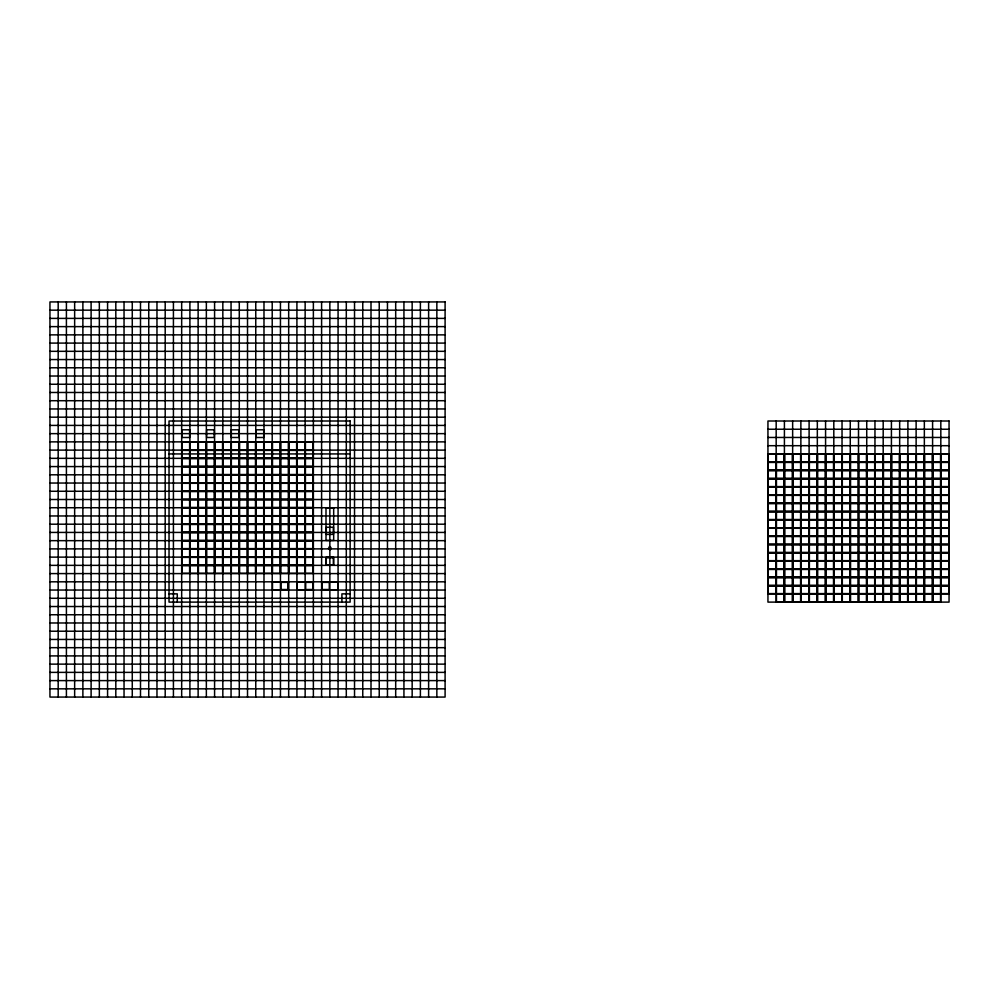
<?xml version="1.0" encoding="UTF-8"?>
<svg xmlns="http://www.w3.org/2000/svg" width="999" height="999" viewBox="0 0 999 999"><rect width="100%" height="100%" fill="white"/><g stroke="black" fill="none" stroke-linecap="round" stroke-linejoin="round"><path stroke-width="1.5" d="M49.95 310.165L445.092 310.165M49.95 318.394L445.092 318.394M49.95 326.623L445.092 326.623M49.95 334.865L445.092 334.865M49.95 343.094L445.092 343.094M49.95 351.323L445.092 351.323M49.95 359.553L445.092 359.553M49.95 367.782L445.092 367.782M49.95 376.024L445.092 376.024M49.95 384.253L445.092 384.253M49.95 392.482L445.092 392.482M49.95 400.711L445.092 400.711M49.95 408.953L445.092 408.953M49.95 417.182L445.092 417.182M49.95 425.412L445.092 425.412M767.944 429.233L949.05 429.233M49.95 433.641L445.092 433.641M767.944 437.462L949.05 437.462M49.95 441.87L445.092 441.87M767.944 445.691L949.05 445.691M49.95 450.112L445.092 450.112M169.031 453.933L350.137 453.933M767.944 453.933L949.05 453.933M49.95 458.341L445.092 458.341M767.944 462.162L949.05 462.162M49.95 466.57L445.092 466.57M767.944 470.392L949.05 470.392M49.95 474.8L445.092 474.8M767.944 478.621L949.05 478.621M49.95 483.041L445.092 483.041M767.944 486.85L949.05 486.85M49.95 491.271L445.092 491.271M767.944 495.092L949.05 495.092M49.95 499.5L445.092 499.5M767.944 503.321L949.05 503.321M49.95 507.729L445.092 507.729M767.944 511.55L949.05 511.55M49.95 515.959L445.092 515.959M767.944 519.78L949.05 519.78M49.95 524.2L445.092 524.2M767.944 528.021L949.05 528.021M49.95 532.43L445.092 532.43M767.944 536.251L949.05 536.251M49.95 540.659L445.092 540.659M767.944 544.48L949.05 544.48M49.95 548.888L445.092 548.888M767.944 552.709L949.05 552.709M49.95 557.13L445.092 557.13M767.944 560.938L949.05 560.938M49.95 565.359L445.092 565.359M767.944 569.18L949.05 569.18M49.95 573.588L445.092 573.588M767.944 577.41L949.05 577.41M49.95 581.818L445.092 581.818M767.944 585.639L949.05 585.639M49.95 590.047L445.092 590.047M169.031 593.868L177.273 593.868L177.273 602.11M350.137 593.868L341.908 593.868L341.908 602.11M767.944 593.868L949.05 593.868M49.95 598.289L445.092 598.289M49.95 606.518L445.092 606.518M49.95 614.747L445.092 614.747M49.95 622.976L445.092 622.976M49.95 631.218L445.092 631.218M49.95 639.447L445.092 639.447M49.95 647.677L445.092 647.677M49.95 655.906L445.092 655.906M49.95 664.135L445.092 664.135M49.95 672.377L445.092 672.377M49.95 680.606L445.092 680.606M49.95 688.835L445.092 688.835M940.821 421.004L940.821 602.11M932.591 421.004L932.591 602.11M924.35 421.004L924.35 602.11M916.12 421.004L916.12 602.11M907.891 421.004L907.891 602.11M899.662 421.004L899.662 602.11M891.42 421.004L891.42 602.11M883.191 421.004L883.191 602.11M874.962 421.004L874.962 602.11M866.732 421.004L866.732 602.11M858.503 421.004L858.503 602.11M850.261 421.004L850.261 602.11M842.032 421.004L842.032 602.11M833.803 421.004L833.803 602.11M825.574 421.004L825.574 602.11M817.332 421.004L817.332 602.11M809.103 421.004L809.103 602.11M800.873 421.004L800.873 602.11M792.644 421.004L792.644 602.11M784.415 421.004L784.415 602.11M776.173 421.004L776.173 602.11M436.85 301.935L436.85 697.065M428.621 301.935L428.621 697.065M420.392 301.935L420.392 697.065M412.162 301.935L412.162 697.065M403.933 301.935L403.933 697.065M395.691 301.935L395.691 697.065M387.462 301.935L387.462 697.065M379.233 301.935L379.233 697.065M371.004 301.935L371.004 697.065M362.762 301.935L362.762 697.065M354.533 301.935L354.533 697.065M346.303 301.935L346.303 697.065M338.074 301.935L338.074 697.065M329.845 301.935L329.845 697.065M321.603 301.935L321.603 697.065M313.374 301.935L313.374 697.065M305.145 301.935L305.145 697.065M296.915 301.935L296.915 697.065M288.674 301.935L288.674 697.065M280.444 301.935L280.444 697.065M272.215 301.935L272.215 697.065M263.986 301.935L263.986 697.065M255.756 301.935L255.756 697.065M247.515 301.935L247.515 697.065M239.285 301.935L239.285 697.065M231.056 301.935L231.056 697.065M222.827 301.935L222.827 697.065M214.585 301.935L214.585 697.065M206.356 301.935L206.356 697.065M198.127 301.935L198.127 697.065M189.897 301.935L189.897 697.065M181.668 301.935L181.668 697.065M173.426 301.935L173.426 697.065M165.197 301.935L165.197 697.065M156.968 301.935L156.968 697.065M148.739 301.935L148.739 697.065M140.497 301.935L140.497 697.065M132.268 301.935L132.268 697.065M124.038 301.935L124.038 697.065M115.809 301.935L115.809 697.065M107.58 301.935L107.58 697.065M99.338 301.935L99.338 697.065M91.109 301.935L91.109 697.065M82.88 301.935L82.88 697.065M74.65 301.935L74.65 697.065M66.409 301.935L66.409 697.065M58.179 301.935L58.179 697.065M331.231 548.339L329.845 549.962L328.446 548.339L329.245 548.339L329.245 546.678L330.432 546.678L330.432 548.339L331.231 548.339M445.092 301.935L49.95 301.935L49.95 697.065L445.092 697.065L445.092 301.935M350.137 421.004L169.031 421.016L169.031 602.11L350.137 602.11L350.137 421.004M949.05 421.004L767.944 421.004L767.944 602.11L949.05 602.11L949.05 421.004M189.623 429.807L181.93 429.807L181.93 437.487L189.623 437.487L189.623 429.807M214.31 429.807L206.631 429.807L206.631 437.487L214.31 437.487L214.31 429.807M239.011 429.807L231.331 429.807L231.331 437.487L239.011 437.487L239.011 429.807M263.711 429.807L256.019 429.807L256.019 437.487L263.711 437.487L263.711 429.807M189.623 442.145L181.93 442.145L181.93 449.837L189.623 449.837L189.623 442.145M197.852 442.145L190.172 442.145L190.172 449.837L197.852 449.837L197.852 442.145M206.081 442.145L198.401 442.145L198.401 449.837L206.081 449.837L206.081 442.145M214.31 442.145L206.631 442.145L206.631 449.837L214.31 449.837L214.31 442.145M222.552 442.145L214.86 442.145L214.86 449.837L222.552 449.837L222.552 442.145M230.781 442.145L223.102 442.145L223.102 449.837L230.781 449.837L230.781 442.145M239.011 442.145L231.331 442.145L231.331 449.837L239.011 449.837L239.011 442.145M247.24 442.145L239.56 442.145L239.56 449.837L247.24 449.837L247.24 442.145M255.482 442.145L247.789 442.145L247.789 449.837L255.482 449.837L255.482 442.145M263.711 442.145L256.019 442.145L256.019 449.837L263.711 449.837L263.711 442.145M271.94 442.145L264.26 442.145L264.26 449.837L271.94 449.837L271.94 442.145M280.17 442.145L272.49 442.145L272.49 449.837L280.17 449.837L280.17 442.145M288.399 442.145L280.719 442.145L280.719 449.837L288.399 449.837L288.399 442.145M296.641 442.145L288.948 442.145L288.948 449.837L296.641 449.837L296.641 442.145M304.87 442.145L297.19 442.145L297.19 449.837L304.87 449.837L304.87 442.145M313.099 442.145L305.419 442.145L305.419 449.837L313.099 449.837L313.099 442.145M189.623 450.387L181.93 450.387L181.93 458.066L189.623 458.066L189.623 450.387M197.852 450.387L190.172 450.387L190.172 458.066L197.852 458.066L197.852 450.387M206.081 450.387L198.401 450.387L198.401 458.066L206.081 458.066L206.081 450.387M214.31 450.387L206.631 450.387L206.631 458.066L214.31 458.066L214.31 450.387M222.552 450.387L214.86 450.387L214.86 458.066L222.552 458.066L222.552 450.387M230.781 450.387L223.102 450.387L223.102 458.066L230.781 458.066L230.781 450.387M239.011 450.387L231.331 450.387L231.331 458.066L239.011 458.066L239.011 450.387M247.24 450.387L239.56 450.387L239.56 458.066L247.24 458.066L247.24 450.387M255.482 450.387L247.789 450.387L247.789 458.066L255.482 458.066L255.482 450.387M263.711 450.387L256.019 450.387L256.019 458.066L263.711 458.066L263.711 450.387M271.94 450.387L264.26 450.387L264.26 458.066L271.94 458.066L271.94 450.387M280.17 450.387L272.49 450.387L272.49 458.066L280.17 458.066L280.17 450.387M288.399 450.387L280.719 450.387L280.719 458.066L288.399 458.066L288.399 450.387M296.641 450.387L288.948 450.387L288.948 458.066L296.641 458.066L296.641 450.387M304.87 450.387L297.19 450.387L297.19 458.066L304.87 458.066L304.87 450.387M313.099 450.387L305.419 450.387L305.419 458.066L313.099 458.066L313.099 450.387M775.898 454.195L768.219 454.195L768.219 461.888L775.898 461.888L775.898 454.195M784.14 454.195L776.448 454.195L776.448 461.888L784.14 461.888L784.14 454.195M792.369 454.195L784.69 454.195L784.69 461.888L792.369 461.888L792.369 454.195M800.599 454.195L792.919 454.195L792.919 461.888L800.599 461.888L800.599 454.195M808.828 454.195L801.148 454.195L801.148 461.888L808.828 461.888L808.828 454.195M817.07 454.195L809.377 454.195L809.377 461.888L817.07 461.888L817.07 454.195M825.299 454.195L817.607 454.195L817.607 461.888L825.299 461.888L825.299 454.195M833.528 454.195L825.848 454.195L825.848 461.888L833.528 461.888L833.528 454.195M841.757 454.195L834.078 454.195L834.078 461.888L841.757 461.888L841.757 454.195M849.987 454.195L842.307 454.195L842.307 461.888L849.987 461.888L849.987 454.195M858.228 454.195L850.536 454.195L850.536 461.888L858.228 461.888L858.228 454.195M866.458 454.195L858.778 454.195L858.778 461.888L866.458 461.888L866.458 454.195M874.687 454.195L867.007 454.195L867.007 461.888L874.687 461.888L874.687 454.195M882.916 454.195L875.236 454.195L875.236 461.888L882.916 461.888L882.916 454.195M891.158 454.195L883.466 454.195L883.466 461.888L891.158 461.888L891.158 454.195M899.387 454.195L891.695 454.195L891.695 461.888L899.387 461.888L899.387 454.195M907.616 454.195L899.937 454.195L899.937 461.888L907.616 461.888L907.616 454.195M915.846 454.195L908.166 454.195L908.166 461.888L915.846 461.888L915.846 454.195M924.075 454.195L916.395 454.195L916.395 461.888L924.075 461.888L924.075 454.195M932.317 454.195L924.624 454.195L924.624 461.888L932.317 461.888L932.317 454.195M940.546 454.195L932.854 454.195L932.854 461.888L940.546 461.888L940.546 454.195M948.775 454.195L941.095 454.195L941.095 461.888L948.775 461.888L948.775 454.195M189.623 458.616L181.93 458.616L181.93 466.296L189.623 466.296L189.623 458.616M197.852 458.616L190.172 458.616L190.172 466.296L197.852 466.296L197.852 458.616M206.081 458.616L198.401 458.616L198.401 466.296L206.081 466.296L206.081 458.616M214.31 458.616L206.631 458.616L206.631 466.296L214.31 466.296L214.31 458.616M222.552 458.616L214.86 458.616L214.86 466.296L222.552 466.296L222.552 458.616M230.781 458.616L223.102 458.616L223.102 466.296L230.781 466.296L230.781 458.616M239.011 458.616L231.331 458.616L231.331 466.296L239.011 466.296L239.011 458.616M247.24 458.616L239.56 458.616L239.56 466.296L247.24 466.296L247.24 458.616M255.482 458.616L247.789 458.616L247.789 466.296L255.482 466.296L255.482 458.616M263.711 458.616L256.019 458.616L256.019 466.296L263.711 466.296L263.711 458.616M271.94 458.616L264.26 458.616L264.26 466.296L271.94 466.296L271.94 458.616M280.17 458.616L272.49 458.616L272.49 466.296L280.17 466.296L280.17 458.616M288.399 458.616L280.719 458.616L280.719 466.296L288.399 466.296L288.399 458.616M296.641 458.616L288.948 458.616L288.948 466.296L296.641 466.296L296.641 458.616M304.87 458.616L297.19 458.616L297.19 466.296L304.87 466.296L304.87 458.616M313.099 458.616L305.419 458.616L305.419 466.296L313.099 466.296L313.099 458.616M775.898 462.437L768.219 462.437L768.219 470.117L775.898 470.117L775.898 462.437M784.14 462.437L776.448 462.437L776.448 470.117L784.14 470.117L784.14 462.437M792.369 462.437L784.69 462.437L784.69 470.117L792.369 470.117L792.369 462.437M800.599 462.437L792.919 462.437L792.919 470.117L800.599 470.117L800.599 462.437M808.828 462.437L801.148 462.437L801.148 470.117L808.828 470.117L808.828 462.437M817.07 462.437L809.377 462.437L809.377 470.117L817.07 470.117L817.07 462.437M825.299 462.437L817.607 462.437L817.607 470.117L825.299 470.117L825.299 462.437M833.528 462.437L825.848 462.437L825.848 470.117L833.528 470.117L833.528 462.437M841.757 462.437L834.078 462.437L834.078 470.117L841.757 470.117L841.757 462.437M849.987 462.437L842.307 462.437L842.307 470.117L849.987 470.117L849.987 462.437M858.228 462.437L850.536 462.437L850.536 470.117L858.228 470.117L858.228 462.437M866.458 462.437L858.778 462.437L858.778 470.117L866.458 470.117L866.458 462.437M874.687 462.437L867.007 462.437L867.007 470.117L874.687 470.117L874.687 462.437M882.916 462.437L875.236 462.437L875.236 470.117L882.916 470.117L882.916 462.437M891.158 462.437L883.466 462.437L883.466 470.117L891.158 470.117L891.158 462.437M899.387 462.437L891.695 462.437L891.695 470.117L899.387 470.117L899.387 462.437M907.616 462.437L899.937 462.437L899.937 470.117L907.616 470.117L907.616 462.437M915.846 462.437L908.166 462.437L908.166 470.117L915.846 470.117L915.846 462.437M924.075 462.437L916.395 462.437L916.395 470.117L924.075 470.117L924.075 462.437M932.317 462.437L924.624 462.437L924.624 470.117L932.317 470.117L932.317 462.437M940.546 462.437L932.854 462.437L932.854 470.117L940.546 470.117L940.546 462.437M948.775 462.437L941.095 462.437L941.095 470.117L948.775 470.117L948.775 462.437M189.623 466.845L181.93 466.845L181.93 474.525L189.623 474.525L189.623 466.845M197.852 466.845L190.172 466.845L190.172 474.525L197.852 474.525L197.852 466.845M206.081 466.845L198.401 466.845L198.401 474.525L206.081 474.525L206.081 466.845M214.31 466.845L206.631 466.845L206.631 474.525L214.31 474.525L214.31 466.845M222.552 466.845L214.86 466.845L214.86 474.525L222.552 474.525L222.552 466.845M230.781 466.845L223.102 466.845L223.102 474.525L230.781 474.525L230.781 466.845M239.011 466.845L231.331 466.845L231.331 474.525L239.011 474.525L239.011 466.845M247.24 466.845L239.56 466.845L239.56 474.525L247.24 474.525L247.24 466.845M255.482 466.845L247.789 466.845L247.789 474.525L255.482 474.525L255.482 466.845M263.711 466.845L256.019 466.845L256.019 474.525L263.711 474.525L263.711 466.845M271.94 466.845L264.26 466.845L264.26 474.525L271.94 474.525L271.94 466.845M280.17 466.845L272.49 466.845L272.49 474.525L280.17 474.525L280.17 466.845M288.399 466.845L280.719 466.845L280.719 474.525L288.399 474.525L288.399 466.845M296.641 466.845L288.948 466.845L288.948 474.525L296.641 474.525L296.641 466.845M304.87 466.845L297.19 466.845L297.19 474.525L304.87 474.525L304.87 466.845M313.099 466.845L305.419 466.845L305.419 474.525L313.099 474.525L313.099 466.845M775.898 470.666L768.219 470.666L768.219 478.346L775.898 478.346L775.898 470.666M784.14 470.666L776.448 470.666L776.448 478.346L784.14 478.346L784.14 470.666M792.369 470.666L784.69 470.666L784.69 478.346L792.369 478.346L792.369 470.666M800.599 470.666L792.919 470.666L792.919 478.346L800.599 478.346L800.599 470.666M808.828 470.666L801.148 470.666L801.148 478.346L808.828 478.346L808.828 470.666M817.07 470.666L809.377 470.666L809.377 478.346L817.07 478.346L817.07 470.666M825.299 470.666L817.607 470.666L817.607 478.346L825.299 478.346L825.299 470.666M833.528 470.666L825.848 470.666L825.848 478.346L833.528 478.346L833.528 470.666M841.757 470.666L834.078 470.666L834.078 478.346L841.757 478.346L841.757 470.666M849.987 470.666L842.307 470.666L842.307 478.346L849.987 478.346L849.987 470.666M858.228 470.666L850.536 470.666L850.536 478.346L858.228 478.346L858.228 470.666M866.458 470.666L858.778 470.666L858.778 478.346L866.458 478.346L866.458 470.666M874.687 470.666L867.007 470.666L867.007 478.346L874.687 478.346L874.687 470.666M882.916 470.666L875.236 470.666L875.236 478.346L882.916 478.346L882.916 470.666M891.158 470.666L883.466 470.666L883.466 478.346L891.158 478.346L891.158 470.666M899.387 470.666L891.695 470.666L891.695 478.346L899.387 478.346L899.387 470.666M907.616 470.666L899.937 470.666L899.937 478.346L907.616 478.346L907.616 470.666M915.846 470.666L908.166 470.666L908.166 478.346L915.846 478.346L915.846 470.666M924.075 470.666L916.395 470.666L916.395 478.346L924.075 478.346L924.075 470.666M932.317 470.666L924.624 470.666L924.624 478.346L932.317 478.346L932.317 470.666M940.546 470.666L932.854 470.666L932.854 478.346L940.546 478.346L940.546 470.666M948.775 470.666L941.095 470.666L941.095 478.346L948.775 478.346L948.775 470.666M189.623 475.074L181.93 475.074L181.93 482.767L189.623 482.767L189.623 475.074M197.852 475.074L190.172 475.074L190.172 482.767L197.852 482.767L197.852 475.074M206.081 475.074L198.401 475.074L198.401 482.767L206.081 482.767L206.081 475.074M214.31 475.074L206.631 475.074L206.631 482.767L214.31 482.767L214.31 475.074M222.552 475.074L214.86 475.074L214.86 482.767L222.552 482.767L222.552 475.074M230.781 475.074L223.102 475.074L223.102 482.767L230.781 482.767L230.781 475.074M239.011 475.074L231.331 475.074L231.331 482.767L239.011 482.767L239.011 475.074M247.24 475.074L239.56 475.074L239.56 482.767L247.24 482.767L247.24 475.074M255.482 475.074L247.789 475.074L247.789 482.767L255.482 482.767L255.482 475.074M263.711 475.074L256.019 475.074L256.019 482.767L263.711 482.767L263.711 475.074M271.94 475.074L264.26 475.074L264.26 482.767L271.94 482.767L271.94 475.074M280.17 475.074L272.49 475.074L272.49 482.767L280.17 482.767L280.17 475.074M288.399 475.074L280.719 475.074L280.719 482.767L288.399 482.767L288.399 475.074M296.641 475.074L288.948 475.074L288.948 482.767L296.641 482.767L296.641 475.074M304.87 475.074L297.19 475.074L297.19 482.767L304.87 482.767L304.87 475.074M313.099 475.074L305.419 475.074L305.419 482.767L313.099 482.767L313.099 475.074M775.898 478.896L768.219 478.896L768.219 486.575L775.898 486.575L775.898 478.896M784.14 478.896L776.448 478.896L776.448 486.575L784.14 486.575L784.14 478.896M792.369 478.896L784.69 478.896L784.69 486.575L792.369 486.575L792.369 478.896M800.599 478.896L792.919 478.896L792.919 486.575L800.599 486.575L800.599 478.896M808.828 478.896L801.148 478.896L801.148 486.575L808.828 486.575L808.828 478.896M817.07 478.896L809.377 478.896L809.377 486.575L817.07 486.575L817.07 478.896M825.299 478.896L817.607 478.896L817.607 486.575L825.299 486.575L825.299 478.896M833.528 478.896L825.848 478.896L825.848 486.575L833.528 486.575L833.528 478.896M841.757 478.896L834.078 478.896L834.078 486.575L841.757 486.575L841.757 478.896M849.987 478.896L842.307 478.896L842.307 486.575L849.987 486.575L849.987 478.896M858.228 478.896L850.536 478.896L850.536 486.575L858.228 486.575L858.228 478.896M866.458 478.896L858.778 478.896L858.778 486.575L866.458 486.575L866.458 478.896M874.687 478.896L867.007 478.896L867.007 486.575L874.687 486.575L874.687 478.896M882.916 478.896L875.236 478.896L875.236 486.575L882.916 486.575L882.916 478.896M891.158 478.896L883.466 478.896L883.466 486.575L891.158 486.575L891.158 478.896M899.387 478.896L891.695 478.896L891.695 486.575L899.387 486.575L899.387 478.896M907.616 478.896L899.937 478.896L899.937 486.575L907.616 486.575L907.616 478.896M915.846 478.896L908.166 478.896L908.166 486.575L915.846 486.575L915.846 478.896M924.075 478.896L916.395 478.896L916.395 486.575L924.075 486.575L924.075 478.896M932.317 478.896L924.624 478.896L924.624 486.575L932.317 486.575L932.317 478.896M940.546 478.896L932.854 478.896L932.854 486.575L940.546 486.575L940.546 478.896M948.775 478.896L941.095 478.896L941.095 486.575L948.775 486.575L948.775 478.896M189.623 483.304L181.93 483.304L181.93 490.996L189.623 490.996L189.623 483.304M197.852 483.304L190.172 483.304L190.172 490.996L197.852 490.996L197.852 483.304M206.081 483.304L198.401 483.304L198.401 490.996L206.081 490.996L206.081 483.304M214.31 483.304L206.631 483.304L206.631 490.996L214.31 490.996L214.31 483.304M222.552 483.304L214.86 483.304L214.86 490.996L222.552 490.996L222.552 483.304M230.781 483.304L223.102 483.304L223.102 490.996L230.781 490.996L230.781 483.304M239.011 483.304L231.331 483.304L231.331 490.996L239.011 490.996L239.011 483.304M247.24 483.304L239.56 483.304L239.56 490.996L247.24 490.996L247.24 483.304M255.482 483.304L247.789 483.304L247.789 490.996L255.482 490.996L255.482 483.304M263.711 483.304L256.019 483.304L256.019 490.996L263.711 490.996L263.711 483.304M271.94 483.304L264.26 483.304L264.26 490.996L271.94 490.996L271.94 483.304M280.17 483.304L272.49 483.304L272.49 490.996L280.17 490.996L280.17 483.304M288.399 483.304L280.719 483.304L280.719 490.996L288.399 490.996L288.399 483.304M296.641 483.304L288.948 483.304L288.948 490.996L296.641 490.996L296.641 483.304M304.87 483.304L297.19 483.304L297.19 490.996L304.87 490.996L304.87 483.304M313.099 483.304L305.419 483.304L305.419 490.996L313.099 490.996L313.099 483.304M775.898 487.125L768.219 487.125L768.219 494.817L775.898 494.817L775.898 487.125M784.14 487.125L776.448 487.125L776.448 494.817L784.14 494.817L784.14 487.125M792.369 487.125L784.69 487.125L784.69 494.817L792.369 494.817L792.369 487.125M800.599 487.125L792.919 487.125L792.919 494.817L800.599 494.817L800.599 487.125M808.828 487.125L801.148 487.125L801.148 494.817L808.828 494.817L808.828 487.125M817.07 487.125L809.377 487.125L809.377 494.817L817.07 494.817L817.07 487.125M825.299 487.125L817.607 487.125L817.607 494.817L825.299 494.817L825.299 487.125M833.528 487.125L825.848 487.125L825.848 494.817L833.528 494.817L833.528 487.125M841.757 487.125L834.078 487.125L834.078 494.817L841.757 494.817L841.757 487.125M849.987 487.125L842.307 487.125L842.307 494.817L849.987 494.817L849.987 487.125M858.228 487.125L850.536 487.125L850.536 494.817L858.228 494.817L858.228 487.125M866.458 487.125L858.778 487.125L858.778 494.817L866.458 494.817L866.458 487.125M874.687 487.125L867.007 487.125L867.007 494.817L874.687 494.817L874.687 487.125M882.916 487.125L875.236 487.125L875.236 494.817L882.916 494.817L882.916 487.125M891.158 487.125L883.466 487.125L883.466 494.817L891.158 494.817L891.158 487.125M899.387 487.125L891.695 487.125L891.695 494.817L899.387 494.817L899.387 487.125M907.616 487.125L899.937 487.125L899.937 494.817L907.616 494.817L907.616 487.125M915.846 487.125L908.166 487.125L908.166 494.817L915.846 494.817L915.846 487.125M924.075 487.125L916.395 487.125L916.395 494.817L924.075 494.817L924.075 487.125M932.317 487.125L924.624 487.125L924.624 494.817L932.317 494.817L932.317 487.125M940.546 487.125L932.854 487.125L932.854 494.817L940.546 494.817L940.546 487.125M948.775 487.125L941.095 487.125L941.095 494.817L948.775 494.817L948.775 487.125M189.623 491.545L181.93 491.545L181.93 499.225L189.623 499.225L189.623 491.545M197.852 491.545L190.172 491.545L190.172 499.225L197.852 499.225L197.852 491.545M206.081 491.545L198.401 491.545L198.401 499.225L206.081 499.225L206.081 491.545M214.31 491.545L206.631 491.545L206.631 499.225L214.31 499.225L214.31 491.545M222.552 491.545L214.86 491.545L214.86 499.225L222.552 499.225L222.552 491.545M230.781 491.545L223.102 491.545L223.102 499.225L230.781 499.225L230.781 491.545M239.011 491.545L231.331 491.545L231.331 499.225L239.011 499.225L239.011 491.545M247.24 491.545L239.56 491.545L239.56 499.225L247.24 499.225L247.24 491.545M255.482 491.545L247.789 491.545L247.789 499.225L255.482 499.225L255.482 491.545M263.711 491.545L256.019 491.545L256.019 499.225L263.711 499.225L263.711 491.545M271.94 491.545L264.26 491.545L264.26 499.225L271.94 499.225L271.94 491.545M280.17 491.545L272.49 491.545L272.49 499.225L280.17 499.225L280.17 491.545M288.399 491.545L280.719 491.545L280.719 499.225L288.399 499.225L288.399 491.545M296.641 491.545L288.948 491.545L288.948 499.225L296.641 499.225L296.641 491.545M304.87 491.545L297.19 491.545L297.19 499.225L304.87 499.225L304.87 491.545M313.099 491.545L305.419 491.545L305.419 499.225L313.099 499.225L313.099 491.545M775.898 495.367L768.219 495.367L768.219 503.046L775.898 503.046L775.898 495.367M784.14 495.367L776.448 495.367L776.448 503.046L784.14 503.046L784.14 495.367M792.369 495.367L784.69 495.367L784.69 503.046L792.369 503.046L792.369 495.367M800.599 495.367L792.919 495.367L792.919 503.046L800.599 503.046L800.599 495.367M808.828 495.367L801.148 495.367L801.148 503.046L808.828 503.046L808.828 495.367M817.07 495.367L809.377 495.367L809.377 503.046L817.07 503.046L817.07 495.367M825.299 495.367L817.607 495.367L817.607 503.046L825.299 503.046L825.299 495.367M833.528 495.367L825.848 495.367L825.848 503.046L833.528 503.046L833.528 495.367M841.757 495.367L834.078 495.367L834.078 503.046L841.757 503.046L841.757 495.367M849.987 495.367L842.307 495.367L842.307 503.046L849.987 503.046L849.987 495.367M858.228 495.367L850.536 495.367L850.536 503.046L858.228 503.046L858.228 495.367M866.458 495.367L858.778 495.367L858.778 503.046L866.458 503.046L866.458 495.367M874.687 495.367L867.007 495.367L867.007 503.046L874.687 503.046L874.687 495.367M882.916 495.367L875.236 495.367L875.236 503.046L882.916 503.046L882.916 495.367M891.158 495.367L883.466 495.367L883.466 503.046L891.158 503.046L891.158 495.367M899.387 495.367L891.695 495.367L891.695 503.046L899.387 503.046L899.387 495.367M907.616 495.367L899.937 495.367L899.937 503.046L907.616 503.046L907.616 495.367M915.846 495.367L908.166 495.367L908.166 503.046L915.846 503.046L915.846 495.367M924.075 495.367L916.395 495.367L916.395 503.046L924.075 503.046L924.075 495.367M932.317 495.367L924.624 495.367L924.624 503.046L932.317 503.046L932.317 495.367M940.546 495.367L932.854 495.367L932.854 503.046L940.546 503.046L940.546 495.367M948.775 495.367L941.095 495.367L941.095 503.046L948.775 503.046L948.775 495.367M189.623 499.775L181.93 499.775L181.93 507.455L189.623 507.455L189.623 499.775M197.852 499.775L190.172 499.775L190.172 507.455L197.852 507.455L197.852 499.775M206.081 499.775L198.401 499.775L198.401 507.455L206.081 507.455L206.081 499.775M214.31 499.775L206.631 499.775L206.631 507.455L214.31 507.455L214.31 499.775M222.552 499.775L214.86 499.775L214.86 507.455L222.552 507.455L222.552 499.775M230.781 499.775L223.102 499.775L223.102 507.455L230.781 507.455L230.781 499.775M239.011 499.775L231.331 499.775L231.331 507.455L239.011 507.455L239.011 499.775M247.24 499.775L239.56 499.775L239.56 507.455L247.24 507.455L247.24 499.775M255.482 499.775L247.789 499.775L247.789 507.455L255.482 507.455L255.482 499.775M263.711 499.775L256.019 499.775L256.019 507.455L263.711 507.455L263.711 499.775M271.94 499.775L264.26 499.775L264.26 507.455L271.94 507.455L271.94 499.775M280.17 499.775L272.49 499.775L272.49 507.455L280.17 507.455L280.17 499.775M288.399 499.775L280.719 499.775L280.719 507.455L288.399 507.455L288.399 499.775M296.641 499.775L288.948 499.775L288.948 507.455L296.641 507.455L296.641 499.775M304.87 499.775L297.19 499.775L297.19 507.455L304.87 507.455L304.87 499.775M313.099 499.775L305.419 499.775L305.419 507.455L313.099 507.455L313.099 499.775M775.898 503.596L768.219 503.596L768.219 511.276L775.898 511.276L775.898 503.596M784.14 503.596L776.448 503.596L776.448 511.276L784.14 511.276L784.14 503.596M792.369 503.596L784.69 503.596L784.69 511.276L792.369 511.276L792.369 503.596M800.599 503.596L792.919 503.596L792.919 511.276L800.599 511.276L800.599 503.596M808.828 503.596L801.148 503.596L801.148 511.276L808.828 511.276L808.828 503.596M817.07 503.596L809.377 503.596L809.377 511.276L817.07 511.276L817.07 503.596M825.299 503.596L817.607 503.596L817.607 511.276L825.299 511.276L825.299 503.596M833.528 503.596L825.848 503.596L825.848 511.276L833.528 511.276L833.528 503.596M841.757 503.596L834.078 503.596L834.078 511.276L841.757 511.276L841.757 503.596M849.987 503.596L842.307 503.596L842.307 511.276L849.987 511.276L849.987 503.596M858.228 503.596L850.536 503.596L850.536 511.276L858.228 511.276L858.228 503.596M866.458 503.596L858.778 503.596L858.778 511.276L866.458 511.276L866.458 503.596M874.687 503.596L867.007 503.596L867.007 511.276L874.687 511.276L874.687 503.596M882.916 503.596L875.236 503.596L875.236 511.276L882.916 511.276L882.916 503.596M891.158 503.596L883.466 503.596L883.466 511.276L891.158 511.276L891.158 503.596M899.387 503.596L891.695 503.596L891.695 511.276L899.387 511.276L899.387 503.596M907.616 503.596L899.937 503.596L899.937 511.276L907.616 511.276L907.616 503.596M915.846 503.596L908.166 503.596L908.166 511.276L915.846 511.276L915.846 503.596M924.075 503.596L916.395 503.596L916.395 511.276L924.075 511.276L924.075 503.596M932.317 503.596L924.624 503.596L924.624 511.276L932.317 511.276L932.317 503.596M940.546 503.596L932.854 503.596L932.854 511.276L940.546 511.276L940.546 503.596M948.775 503.596L941.095 503.596L941.095 511.276L948.775 511.276L948.775 503.596M189.623 508.004L181.93 508.004L181.93 515.696L189.623 515.696L189.623 508.004M197.852 508.004L190.172 508.004L190.172 515.696L197.852 515.696L197.852 508.004M206.081 508.004L198.401 508.004L198.401 515.696L206.081 515.696L206.081 508.004M214.31 508.004L206.631 508.004L206.631 515.696L214.31 515.696L214.31 508.004M222.552 508.004L214.86 508.004L214.86 515.696L222.552 515.696L222.552 508.004M230.781 508.004L223.102 508.004L223.102 515.696L230.781 515.696L230.781 508.004M239.011 508.004L231.331 508.004L231.331 515.696L239.011 515.696L239.011 508.004M247.24 508.004L239.56 508.004L239.56 515.696L247.24 515.696L247.24 508.004M255.482 508.004L247.789 508.004L247.789 515.696L255.482 515.696L255.482 508.004M263.711 508.004L256.019 508.004L256.019 515.696L263.711 515.696L263.711 508.004M271.94 508.004L264.26 508.004L264.26 515.696L271.94 515.696L271.94 508.004M280.17 508.004L272.49 508.004L272.49 515.696L280.17 515.696L280.17 508.004M288.399 508.004L280.719 508.004L280.719 515.696L288.399 515.696L288.399 508.004M296.641 508.004L288.948 508.004L288.948 515.696L296.641 515.696L296.641 508.004M304.87 508.004L297.19 508.004L297.19 515.696L304.87 515.696L304.87 508.004M313.099 508.004L305.419 508.004L305.419 515.696L313.099 515.696L313.099 508.004M333.678 508.004L325.999 508.004L325.999 540.384L333.678 540.384L333.678 508.004M775.898 511.825L768.219 511.825L768.219 519.505L775.898 519.505L775.898 511.825M784.14 511.825L776.448 511.825L776.448 519.505L784.14 519.505L784.14 511.825M792.369 511.825L784.69 511.825L784.69 519.505L792.369 519.505L792.369 511.825M800.599 511.825L792.919 511.825L792.919 519.505L800.599 519.505L800.599 511.825M808.828 511.825L801.148 511.825L801.148 519.505L808.828 519.505L808.828 511.825M817.07 511.825L809.377 511.825L809.377 519.505L817.07 519.505L817.07 511.825M825.299 511.825L817.607 511.825L817.607 519.505L825.299 519.505L825.299 511.825M833.528 511.825L825.848 511.825L825.848 519.505L833.528 519.505L833.528 511.825M841.757 511.825L834.078 511.825L834.078 519.505L841.757 519.505L841.757 511.825M849.987 511.825L842.307 511.825L842.307 519.505L849.987 519.505L849.987 511.825M858.228 511.825L850.536 511.825L850.536 519.505L858.228 519.505L858.228 511.825M866.458 511.825L858.778 511.825L858.778 519.505L866.458 519.505L866.458 511.825M874.687 511.825L867.007 511.825L867.007 519.505L874.687 519.505L874.687 511.825M882.916 511.825L875.236 511.825L875.236 519.505L882.916 519.505L882.916 511.825M891.158 511.825L883.466 511.825L883.466 519.505L891.158 519.505L891.158 511.825M899.387 511.825L891.695 511.825L891.695 519.505L899.387 519.505L899.387 511.825M907.616 511.825L899.937 511.825L899.937 519.505L907.616 519.505L907.616 511.825M915.846 511.825L908.166 511.825L908.166 519.505L915.846 519.505L915.846 511.825M924.075 511.825L916.395 511.825L916.395 519.505L924.075 519.505L924.075 511.825M932.317 511.825L924.624 511.825L924.624 519.505L932.317 519.505L932.317 511.825M940.546 511.825L932.854 511.825L932.854 519.505L940.546 519.505L940.546 511.825M948.775 511.825L941.095 511.825L941.095 519.505L948.775 519.505L948.775 511.825M189.623 516.233L181.93 516.233L181.93 523.926L189.623 523.926L189.623 516.233M197.852 516.233L190.172 516.233L190.172 523.926L197.852 523.926L197.852 516.233M206.081 516.233L198.401 516.233L198.401 523.926L206.081 523.926L206.081 516.233M214.31 516.233L206.631 516.233L206.631 523.926L214.31 523.926L214.31 516.233M222.552 516.233L214.86 516.233L214.86 523.926L222.552 523.926L222.552 516.233M230.781 516.233L223.102 516.233L223.102 523.926L230.781 523.926L230.781 516.233M239.011 516.233L231.331 516.233L231.331 523.926L239.011 523.926L239.011 516.233M247.24 516.233L239.56 516.233L239.56 523.926L247.24 523.926L247.24 516.233M255.482 516.233L247.789 516.233L247.789 523.926L255.482 523.926L255.482 516.233M263.711 516.233L256.019 516.233L256.019 523.926L263.711 523.926L263.711 516.233M271.94 516.233L264.26 516.233L264.26 523.926L271.94 523.926L271.94 516.233M280.17 516.233L272.49 516.233L272.49 523.926L280.17 523.926L280.17 516.233M288.399 516.233L280.719 516.233L280.719 523.926L288.399 523.926L288.399 516.233M296.641 516.233L288.948 516.233L288.948 523.926L296.641 523.926L296.641 516.233M304.87 516.233L297.19 516.233L297.19 523.926L304.87 523.926L304.87 516.233M313.099 516.233L305.419 516.233L305.419 523.926L313.099 523.926L313.099 516.233M775.898 520.054L768.219 520.054L768.219 527.747L775.898 527.747L775.898 520.054M784.14 520.054L776.448 520.054L776.448 527.747L784.14 527.747L784.14 520.054M792.369 520.054L784.69 520.054L784.69 527.747L792.369 527.747L792.369 520.054M800.599 520.054L792.919 520.054L792.919 527.747L800.599 527.747L800.599 520.054M808.828 520.054L801.148 520.054L801.148 527.747L808.828 527.747L808.828 520.054M817.07 520.054L809.377 520.054L809.377 527.747L817.07 527.747L817.07 520.054M825.299 520.054L817.607 520.054L817.607 527.747L825.299 527.747L825.299 520.054M833.528 520.054L825.848 520.054L825.848 527.747L833.528 527.747L833.528 520.054M841.757 520.054L834.078 520.054L834.078 527.747L841.757 527.747L841.757 520.054M849.987 520.054L842.307 520.054L842.307 527.747L849.987 527.747L849.987 520.054M858.228 520.054L850.536 520.054L850.536 527.747L858.228 527.747L858.228 520.054M866.458 520.054L858.778 520.054L858.778 527.747L866.458 527.747L866.458 520.054M874.687 520.054L867.007 520.054L867.007 527.747L874.687 527.747L874.687 520.054M882.916 520.054L875.236 520.054L875.236 527.747L882.916 527.747L882.916 520.054M891.158 520.054L883.466 520.054L883.466 527.747L891.158 527.747L891.158 520.054M899.387 520.054L891.695 520.054L891.695 527.747L899.387 527.747L899.387 520.054M907.616 520.054L899.937 520.054L899.937 527.747L907.616 527.747L907.616 520.054M915.846 520.054L908.166 520.054L908.166 527.747L915.846 527.747L915.846 520.054M924.075 520.054L916.395 520.054L916.395 527.747L924.075 527.747L924.075 520.054M932.317 520.054L924.624 520.054L924.624 527.747L932.317 527.747L932.317 520.054M940.546 520.054L932.854 520.054L932.854 527.747L940.546 527.747L940.546 520.054M948.775 520.054L941.095 520.054L941.095 527.747L948.775 527.747L948.775 520.054M189.623 524.475L181.93 524.475L181.93 532.155L189.623 532.155L189.623 524.475M197.852 524.475L190.172 524.475L190.172 532.155L197.852 532.155L197.852 524.475M206.081 524.475L198.401 524.475L198.401 532.155L206.081 532.155L206.081 524.475M214.31 524.475L206.631 524.475L206.631 532.155L214.31 532.155L214.31 524.475M222.552 524.475L214.86 524.475L214.86 532.155L222.552 532.155L222.552 524.475M230.781 524.475L223.102 524.475L223.102 532.155L230.781 532.155L230.781 524.475M239.011 524.475L231.331 524.475L231.331 532.155L239.011 532.155L239.011 524.475M247.24 524.475L239.56 524.475L239.56 532.155L247.24 532.155L247.24 524.475M255.482 524.475L247.789 524.475L247.789 532.155L255.482 532.155L255.482 524.475M263.711 524.475L256.019 524.475L256.019 532.155L263.711 532.155L263.711 524.475M271.94 524.475L264.26 524.475L264.26 532.155L271.94 532.155L271.94 524.475M280.17 524.475L272.49 524.475L272.49 532.155L280.17 532.155L280.17 524.475M288.399 524.475L280.719 524.475L280.719 532.155L288.399 532.155L288.399 524.475M296.641 524.475L288.948 524.475L288.948 532.155L296.641 532.155L296.641 524.475M304.87 524.475L297.19 524.475L297.19 532.155L304.87 532.155L304.87 524.475M313.099 524.475L305.419 524.475L305.419 532.155L313.099 532.155L313.099 524.475M333.404 527.272L326.273 527.272L326.273 534.403L333.404 534.403L333.404 527.272M775.898 528.284L768.219 528.284L768.219 535.976L775.898 535.976L775.898 528.284M784.14 528.284L776.448 528.284L776.448 535.976L784.14 535.976L784.14 528.284M792.369 528.284L784.69 528.284L784.69 535.976L792.369 535.976L792.369 528.284M800.599 528.284L792.919 528.284L792.919 535.976L800.599 535.976L800.599 528.284M808.828 528.284L801.148 528.284L801.148 535.976L808.828 535.976L808.828 528.284M817.07 528.284L809.377 528.284L809.377 535.976L817.07 535.976L817.07 528.284M825.299 528.284L817.607 528.284L817.607 535.976L825.299 535.976L825.299 528.284M833.528 528.284L825.848 528.284L825.848 535.976L833.528 535.976L833.528 528.284M841.757 528.284L834.078 528.284L834.078 535.976L841.757 535.976L841.757 528.284M849.987 528.284L842.307 528.284L842.307 535.976L849.987 535.976L849.987 528.284M858.228 528.284L850.536 528.284L850.536 535.976L858.228 535.976L858.228 528.284M866.458 528.284L858.778 528.284L858.778 535.976L866.458 535.976L866.458 528.284M874.687 528.284L867.007 528.284L867.007 535.976L874.687 535.976L874.687 528.284M882.916 528.284L875.236 528.284L875.236 535.976L882.916 535.976L882.916 528.284M891.158 528.284L883.466 528.284L883.466 535.976L891.158 535.976L891.158 528.284M899.387 528.284L891.695 528.284L891.695 535.976L899.387 535.976L899.387 528.284M907.616 528.284L899.937 528.284L899.937 535.976L907.616 535.976L907.616 528.284M915.846 528.284L908.166 528.284L908.166 535.976L915.846 535.976L915.846 528.284M924.075 528.284L916.395 528.284L916.395 535.976L924.075 535.976L924.075 528.284M932.317 528.284L924.624 528.284L924.624 535.976L932.317 535.976L932.317 528.284M940.546 528.284L932.854 528.284L932.854 535.976L940.546 535.976L940.546 528.284M948.775 528.284L941.095 528.284L941.095 535.976L948.775 535.976L948.775 528.284M189.623 532.704L181.93 532.704L181.93 540.384L189.623 540.384L189.623 532.704M197.852 532.704L190.172 532.704L190.172 540.384L197.852 540.384L197.852 532.704M206.081 532.704L198.401 532.704L198.401 540.384L206.081 540.384L206.081 532.704M214.31 532.704L206.631 532.704L206.631 540.384L214.31 540.384L214.31 532.704M222.552 532.704L214.86 532.704L214.86 540.384L222.552 540.384L222.552 532.704M230.781 532.704L223.102 532.704L223.102 540.384L230.781 540.384L230.781 532.704M239.011 532.704L231.331 532.704L231.331 540.384L239.011 540.384L239.011 532.704M247.24 532.704L239.56 532.704L239.56 540.384L247.24 540.384L247.24 532.704M255.482 532.704L247.789 532.704L247.789 540.384L255.482 540.384L255.482 532.704M263.711 532.704L256.019 532.704L256.019 540.384L263.711 540.384L263.711 532.704M271.94 532.704L264.26 532.704L264.26 540.384L271.94 540.384L271.94 532.704M280.17 532.704L272.49 532.704L272.49 540.384L280.17 540.384L280.17 532.704M288.399 532.704L280.719 532.704L280.719 540.384L288.399 540.384L288.399 532.704M296.641 532.704L288.948 532.704L288.948 540.384L296.641 540.384L296.641 532.704M304.87 532.704L297.19 532.704L297.19 540.384L304.87 540.384L304.87 532.704M313.099 532.704L305.419 532.704L305.419 540.384L313.099 540.384L313.099 532.704M775.898 536.525L768.219 536.525L768.219 544.205L775.898 544.205L775.898 536.525M784.14 536.525L776.448 536.525L776.448 544.205L784.14 544.205L784.14 536.525M792.369 536.525L784.69 536.525L784.69 544.205L792.369 544.205L792.369 536.525M800.599 536.525L792.919 536.525L792.919 544.205L800.599 544.205L800.599 536.525M808.828 536.525L801.148 536.525L801.148 544.205L808.828 544.205L808.828 536.525M817.07 536.525L809.377 536.525L809.377 544.205L817.07 544.205L817.07 536.525M825.299 536.525L817.607 536.525L817.607 544.205L825.299 544.205L825.299 536.525M833.528 536.525L825.848 536.525L825.848 544.205L833.528 544.205L833.528 536.525M841.757 536.525L834.078 536.525L834.078 544.205L841.757 544.205L841.757 536.525M849.987 536.525L842.307 536.525L842.307 544.205L849.987 544.205L849.987 536.525M858.228 536.525L850.536 536.525L850.536 544.205L858.228 544.205L858.228 536.525M866.458 536.525L858.778 536.525L858.778 544.205L866.458 544.205L866.458 536.525M874.687 536.525L867.007 536.525L867.007 544.205L874.687 544.205L874.687 536.525M882.916 536.525L875.236 536.525L875.236 544.205L882.916 544.205L882.916 536.525M891.158 536.525L883.466 536.525L883.466 544.205L891.158 544.205L891.158 536.525M899.387 536.525L891.695 536.525L891.695 544.205L899.387 544.205L899.387 536.525M907.616 536.525L899.937 536.525L899.937 544.205L907.616 544.205L907.616 536.525M915.846 536.525L908.166 536.525L908.166 544.205L915.846 544.205L915.846 536.525M924.075 536.525L916.395 536.525L916.395 544.205L924.075 544.205L924.075 536.525M932.317 536.525L924.624 536.525L924.624 544.205L932.317 544.205L932.317 536.525M940.546 536.525L932.854 536.525L932.854 544.205L940.546 544.205L940.546 536.525M948.775 536.525L941.095 536.525L941.095 544.205L948.775 544.205L948.775 536.525M189.623 540.934L181.93 540.934L181.93 548.613L189.623 548.613L189.623 540.934M197.852 540.934L190.172 540.934L190.172 548.613L197.852 548.613L197.852 540.934M206.081 540.934L198.401 540.934L198.401 548.613L206.081 548.613L206.081 540.934M214.31 540.934L206.631 540.934L206.631 548.613L214.31 548.613L214.31 540.934M222.552 540.934L214.86 540.934L214.86 548.613L222.552 548.613L222.552 540.934M230.781 540.934L223.102 540.934L223.102 548.613L230.781 548.613L230.781 540.934M239.011 540.934L231.331 540.934L231.331 548.613L239.011 548.613L239.011 540.934M247.24 540.934L239.56 540.934L239.56 548.613L247.24 548.613L247.24 540.934M255.482 540.934L247.789 540.934L247.789 548.613L255.482 548.613L255.482 540.934M263.711 540.934L256.019 540.934L256.019 548.613L263.711 548.613L263.711 540.934M271.94 540.934L264.26 540.934L264.26 548.613L271.94 548.613L271.94 540.934M280.17 540.934L272.49 540.934L272.49 548.613L280.17 548.613L280.17 540.934M288.399 540.934L280.719 540.934L280.719 548.613L288.399 548.613L288.399 540.934M296.641 540.934L288.948 540.934L288.948 548.613L296.641 548.613L296.641 540.934M304.87 540.934L297.19 540.934L297.19 548.613L304.87 548.613L304.87 540.934M313.099 540.934L305.419 540.934L305.419 548.613L313.099 548.613L313.099 540.934M775.898 544.755L768.219 544.755L768.219 552.435L775.898 552.435L775.898 544.755M784.14 544.755L776.448 544.755L776.448 552.435L784.14 552.435L784.14 544.755M792.369 544.755L784.69 544.755L784.69 552.435L792.369 552.435L792.369 544.755M800.599 544.755L792.919 544.755L792.919 552.435L800.599 552.435L800.599 544.755M808.828 544.755L801.148 544.755L801.148 552.435L808.828 552.435L808.828 544.755M817.07 544.755L809.377 544.755L809.377 552.435L817.07 552.435L817.07 544.755M825.299 544.755L817.607 544.755L817.607 552.435L825.299 552.435L825.299 544.755M833.528 544.755L825.848 544.755L825.848 552.435L833.528 552.435L833.528 544.755M841.757 544.755L834.078 544.755L834.078 552.435L841.757 552.435L841.757 544.755M849.987 544.755L842.307 544.755L842.307 552.435L849.987 552.435L849.987 544.755M858.228 544.755L850.536 544.755L850.536 552.435L858.228 552.435L858.228 544.755M866.458 544.755L858.778 544.755L858.778 552.435L866.458 552.435L866.458 544.755M874.687 544.755L867.007 544.755L867.007 552.435L874.687 552.435L874.687 544.755M882.916 544.755L875.236 544.755L875.236 552.435L882.916 552.435L882.916 544.755M891.158 544.755L883.466 544.755L883.466 552.435L891.158 552.435L891.158 544.755M899.387 544.755L891.695 544.755L891.695 552.435L899.387 552.435L899.387 544.755M907.616 544.755L899.937 544.755L899.937 552.435L907.616 552.435L907.616 544.755M915.846 544.755L908.166 544.755L908.166 552.435L915.846 552.435L915.846 544.755M924.075 544.755L916.395 544.755L916.395 552.435L924.075 552.435L924.075 544.755M932.317 544.755L924.624 544.755L924.624 552.435L932.317 552.435L932.317 544.755M940.546 544.755L932.854 544.755L932.854 552.435L940.546 552.435L940.546 544.755M948.775 544.755L941.095 544.755L941.095 552.435L948.775 552.435L948.775 544.755M189.623 549.163L181.93 549.163L181.93 556.855L189.623 556.855L189.623 549.163M197.852 549.163L190.172 549.163L190.172 556.855L197.852 556.855L197.852 549.163M206.081 549.163L198.401 549.163L198.401 556.855L206.081 556.855L206.081 549.163M214.31 549.163L206.631 549.163L206.631 556.855L214.31 556.855L214.31 549.163M222.552 549.163L214.86 549.163L214.86 556.855L222.552 556.855L222.552 549.163M230.781 549.163L223.102 549.163L223.102 556.855L230.781 556.855L230.781 549.163M239.011 549.163L231.331 549.163L231.331 556.855L239.011 556.855L239.011 549.163M247.24 549.163L239.56 549.163L239.56 556.855L247.24 556.855L247.24 549.163M255.482 549.163L247.789 549.163L247.789 556.855L255.482 556.855L255.482 549.163M263.711 549.163L256.019 549.163L256.019 556.855L263.711 556.855L263.711 549.163M271.94 549.163L264.26 549.163L264.26 556.855L271.94 556.855L271.94 549.163M280.17 549.163L272.49 549.163L272.49 556.855L280.17 556.855L280.17 549.163M288.399 549.163L280.719 549.163L280.719 556.855L288.399 556.855L288.399 549.163M296.641 549.163L288.948 549.163L288.948 556.855L296.641 556.855L296.641 549.163M304.87 549.163L297.19 549.163L297.19 556.855L304.87 556.855L304.87 549.163M313.099 549.163L305.419 549.163L305.419 556.855L313.099 556.855L313.099 549.163M775.898 552.984L768.219 552.984L768.219 560.664L775.898 560.664L775.898 552.984M784.14 552.984L776.448 552.984L776.448 560.664L784.14 560.664L784.14 552.984M792.369 552.984L784.69 552.984L784.69 560.664L792.369 560.664L792.369 552.984M800.599 552.984L792.919 552.984L792.919 560.664L800.599 560.664L800.599 552.984M808.828 552.984L801.148 552.984L801.148 560.664L808.828 560.664L808.828 552.984M817.07 552.984L809.377 552.984L809.377 560.664L817.07 560.664L817.07 552.984M825.299 552.984L817.607 552.984L817.607 560.664L825.299 560.664L825.299 552.984M833.528 552.984L825.848 552.984L825.848 560.664L833.528 560.664L833.528 552.984M841.757 552.984L834.078 552.984L834.078 560.664L841.757 560.664L841.757 552.984M849.987 552.984L842.307 552.984L842.307 560.664L849.987 560.664L849.987 552.984M858.228 552.984L850.536 552.984L850.536 560.664L858.228 560.664L858.228 552.984M866.458 552.984L858.778 552.984L858.778 560.664L866.458 560.664L866.458 552.984M874.687 552.984L867.007 552.984L867.007 560.664L874.687 560.664L874.687 552.984M882.916 552.984L875.236 552.984L875.236 560.664L882.916 560.664L882.916 552.984M891.158 552.984L883.466 552.984L883.466 560.664L891.158 560.664L891.158 552.984M899.387 552.984L891.695 552.984L891.695 560.664L899.387 560.664L899.387 552.984M907.616 552.984L899.937 552.984L899.937 560.664L907.616 560.664L907.616 552.984M915.846 552.984L908.166 552.984L908.166 560.664L915.846 560.664L915.846 552.984M924.075 552.984L916.395 552.984L916.395 560.664L924.075 560.664L924.075 552.984M932.317 552.984L924.624 552.984L924.624 560.664L932.317 560.664L932.317 552.984M940.546 552.984L932.854 552.984L932.854 560.664L940.546 560.664L940.546 552.984M948.775 552.984L941.095 552.984L941.095 560.664L948.775 560.664L948.775 552.984M189.623 557.392L181.93 557.392L181.93 565.084L189.623 565.084L189.623 557.392M197.852 557.392L190.172 557.392L190.172 565.084L197.852 565.084L197.852 557.392M206.081 557.392L198.401 557.392L198.401 565.084L206.081 565.084L206.081 557.392M214.31 557.392L206.631 557.392L206.631 565.084L214.31 565.084L214.31 557.392M222.552 557.392L214.86 557.392L214.86 565.084L222.552 565.084L222.552 557.392M230.781 557.392L223.102 557.392L223.102 565.084L230.781 565.084L230.781 557.392M239.011 557.392L231.331 557.392L231.331 565.084L239.011 565.084L239.011 557.392M247.24 557.392L239.56 557.392L239.56 565.084L247.24 565.084L247.24 557.392M255.482 557.392L247.789 557.392L247.789 565.084L255.482 565.084L255.482 557.392M263.711 557.392L256.019 557.392L256.019 565.084L263.711 565.084L263.711 557.392M271.94 557.392L264.26 557.392L264.26 565.084L271.94 565.084L271.94 557.392M280.17 557.392L272.49 557.392L272.49 565.084L280.17 565.084L280.17 557.392M288.399 557.392L280.719 557.392L280.719 565.084L288.399 565.084L288.399 557.392M296.641 557.392L288.948 557.392L288.948 565.084L296.641 565.084L296.641 557.392M304.87 557.392L297.19 557.392L297.19 565.084L304.87 565.084L304.87 557.392M313.099 557.392L305.419 557.392L305.419 565.084L313.099 565.084L313.099 557.392M333.678 557.392L325.999 557.392L325.999 565.084L333.678 565.084L333.678 557.392M333.404 557.667L326.273 557.667L326.273 564.81L333.404 564.81L333.404 557.667M775.898 561.213L768.219 561.213L768.219 568.906L775.898 568.906L775.898 561.213M784.14 561.213L776.448 561.213L776.448 568.906L784.14 568.906L784.14 561.213M792.369 561.213L784.69 561.213L784.69 568.906L792.369 568.906L792.369 561.213M800.599 561.213L792.919 561.213L792.919 568.906L800.599 568.906L800.599 561.213M808.828 561.213L801.148 561.213L801.148 568.906L808.828 568.906L808.828 561.213M817.07 561.213L809.377 561.213L809.377 568.906L817.07 568.906L817.07 561.213M825.299 561.213L817.607 561.213L817.607 568.906L825.299 568.906L825.299 561.213M833.528 561.213L825.848 561.213L825.848 568.906L833.528 568.906L833.528 561.213M841.757 561.213L834.078 561.213L834.078 568.906L841.757 568.906L841.757 561.213M849.987 561.213L842.307 561.213L842.307 568.906L849.987 568.906L849.987 561.213M858.228 561.213L850.536 561.213L850.536 568.906L858.228 568.906L858.228 561.213M866.458 561.213L858.778 561.213L858.778 568.906L866.458 568.906L866.458 561.213M874.687 561.213L867.007 561.213L867.007 568.906L874.687 568.906L874.687 561.213M882.916 561.213L875.236 561.213L875.236 568.906L882.916 568.906L882.916 561.213M891.158 561.213L883.466 561.213L883.466 568.906L891.158 568.906L891.158 561.213M899.387 561.213L891.695 561.213L891.695 568.906L899.387 568.906L899.387 561.213M907.616 561.213L899.937 561.213L899.937 568.906L907.616 568.906L907.616 561.213M915.846 561.213L908.166 561.213L908.166 568.906L915.846 568.906L915.846 561.213M924.075 561.213L916.395 561.213L916.395 568.906L924.075 568.906L924.075 561.213M932.317 561.213L924.624 561.213L924.624 568.906L932.317 568.906L932.317 561.213M940.546 561.213L932.854 561.213L932.854 568.906L940.546 568.906L940.546 561.213M948.775 561.213L941.095 561.213L941.095 568.906L948.775 568.906L948.775 561.213M189.623 565.634L181.93 565.634L181.93 573.314L189.623 573.314L189.623 565.634M197.852 565.634L190.172 565.634L190.172 573.314L197.852 573.314L197.852 565.634M206.081 565.634L198.401 565.634L198.401 573.314L206.081 573.314L206.081 565.634M214.31 565.634L206.631 565.634L206.631 573.314L214.31 573.314L214.31 565.634M222.552 565.634L214.86 565.634L214.86 573.314L222.552 573.314L222.552 565.634M230.781 565.634L223.102 565.634L223.102 573.314L230.781 573.314L230.781 565.634M239.011 565.634L231.331 565.634L231.331 573.314L239.011 573.314L239.011 565.634M247.24 565.634L239.56 565.634L239.56 573.314L247.24 573.314L247.24 565.634M255.482 565.634L247.789 565.634L247.789 573.314L255.482 573.314L255.482 565.634M263.711 565.634L256.019 565.634L256.019 573.314L263.711 573.314L263.711 565.634M271.94 565.634L264.26 565.634L264.26 573.314L271.94 573.314L271.94 565.634M280.17 565.634L272.49 565.634L272.49 573.314L280.17 573.314L280.17 565.634M288.399 565.634L280.719 565.634L280.719 573.314L288.399 573.314L288.399 565.634M296.641 565.634L288.948 565.634L288.948 573.314L296.641 573.314L296.641 565.634M304.87 565.634L297.19 565.634L297.19 573.314L304.87 573.314L304.87 565.634M313.099 565.634L305.419 565.634L305.419 573.314L313.099 573.314L313.099 565.634M775.898 569.455L768.219 569.455L768.219 577.135L775.898 577.135L775.898 569.455M784.14 569.455L776.448 569.455L776.448 577.135L784.14 577.135L784.14 569.455M792.369 569.455L784.69 569.455L784.69 577.135L792.369 577.135L792.369 569.455M800.599 569.455L792.919 569.455L792.919 577.135L800.599 577.135L800.599 569.455M808.828 569.455L801.148 569.455L801.148 577.135L808.828 577.135L808.828 569.455M817.07 569.455L809.377 569.455L809.377 577.135L817.07 577.135L817.07 569.455M825.299 569.455L817.607 569.455L817.607 577.135L825.299 577.135L825.299 569.455M833.528 569.455L825.848 569.455L825.848 577.135L833.528 577.135L833.528 569.455M841.757 569.455L834.078 569.455L834.078 577.135L841.757 577.135L841.757 569.455M849.987 569.455L842.307 569.455L842.307 577.135L849.987 577.135L849.987 569.455M858.228 569.455L850.536 569.455L850.536 577.135L858.228 577.135L858.228 569.455M866.458 569.455L858.778 569.455L858.778 577.135L866.458 577.135L866.458 569.455M874.687 569.455L867.007 569.455L867.007 577.135L874.687 577.135L874.687 569.455M882.916 569.455L875.236 569.455L875.236 577.135L882.916 577.135L882.916 569.455M891.158 569.455L883.466 569.455L883.466 577.135L891.158 577.135L891.158 569.455M899.387 569.455L891.695 569.455L891.695 577.135L899.387 577.135L899.387 569.455M907.616 569.455L899.937 569.455L899.937 577.135L907.616 577.135L907.616 569.455M915.846 569.455L908.166 569.455L908.166 577.135L915.846 577.135L915.846 569.455M924.075 569.455L916.395 569.455L916.395 577.135L924.075 577.135L924.075 569.455M932.317 569.455L924.624 569.455L924.624 577.135L932.317 577.135L932.317 569.455M940.546 569.455L932.854 569.455L932.854 577.135L940.546 577.135L940.546 569.455M948.775 569.455L941.095 569.455L941.095 577.135L948.775 577.135L948.775 569.455M775.898 577.684L768.219 577.684L768.219 585.364L775.898 585.364L775.898 577.684M784.14 577.684L776.448 577.684L776.448 585.364L784.14 585.364L784.14 577.684M792.369 577.684L784.69 577.684L784.69 585.364L792.369 585.364L792.369 577.684M800.599 577.684L792.919 577.684L792.919 585.364L800.599 585.364L800.599 577.684M808.828 577.684L801.148 577.684L801.148 585.364L808.828 585.364L808.828 577.684M817.07 577.684L809.377 577.684L809.377 585.364L817.07 585.364L817.07 577.684M825.299 577.684L817.607 577.684L817.607 585.364L825.299 585.364L825.299 577.684M833.528 577.684L825.848 577.684L825.848 585.364L833.528 585.364L833.528 577.684M841.757 577.684L834.078 577.684L834.078 585.364L841.757 585.364L841.757 577.684M849.987 577.684L842.307 577.684L842.307 585.364L849.987 585.364L849.987 577.684M858.228 577.684L850.536 577.684L850.536 585.364L858.228 585.364L858.228 577.684M866.458 577.684L858.778 577.684L858.778 585.364L866.458 585.364L866.458 577.684M874.687 577.684L867.007 577.684L867.007 585.364L874.687 585.364L874.687 577.684M882.916 577.684L875.236 577.684L875.236 585.364L882.916 585.364L882.916 577.684M891.158 577.684L883.466 577.684L883.466 585.364L891.158 585.364L891.158 577.684M899.387 577.684L891.695 577.684L891.695 585.364L899.387 585.364L899.387 577.684M907.616 577.684L899.937 577.684L899.937 585.364L907.616 585.364L907.616 577.684M915.846 577.684L908.166 577.684L908.166 585.364L915.846 585.364L915.846 577.684M924.075 577.684L916.395 577.684L916.395 585.364L924.075 585.364L924.075 577.684M932.317 577.684L924.624 577.684L924.624 585.364L932.317 585.364L932.317 577.684M940.546 577.684L932.854 577.684L932.854 585.364L940.546 585.364L940.546 577.684M948.775 577.684L941.095 577.684L941.095 585.364L948.775 585.364L948.775 577.684M288.399 582.092L272.49 582.092L272.49 589.772L288.399 589.772L288.399 582.092M313.099 582.092L297.19 582.092L297.19 589.772L313.099 589.772L313.099 582.092M337.799 582.092L321.878 582.092L321.878 589.772L337.799 589.772L337.799 582.092M288.137 582.367L280.994 582.367L280.994 589.51L288.137 589.51L288.137 582.367M312.824 582.367L305.694 582.367L305.694 589.51L312.824 589.51L312.824 582.367M329.295 582.367L322.153 582.367L322.153 589.51L329.295 589.51L329.295 582.367M775.898 585.913L768.219 585.913L768.219 593.593L775.898 593.593L775.898 585.913M784.14 585.913L776.448 585.913L776.448 593.593L784.14 593.593L784.14 585.913M792.369 585.913L784.69 585.913L784.69 593.593L792.369 593.593L792.369 585.913M800.599 585.913L792.919 585.913L792.919 593.593L800.599 593.593L800.599 585.913M808.828 585.913L801.148 585.913L801.148 593.593L808.828 593.593L808.828 585.913M817.07 585.913L809.377 585.913L809.377 593.593L817.07 593.593L817.07 585.913M825.299 585.913L817.607 585.913L817.607 593.593L825.299 593.593L825.299 585.913M833.528 585.913L825.848 585.913L825.848 593.593L833.528 593.593L833.528 585.913M841.757 585.913L834.078 585.913L834.078 593.593L841.757 593.593L841.757 585.913M849.987 585.913L842.307 585.913L842.307 593.593L849.987 593.593L849.987 585.913M858.228 585.913L850.536 585.913L850.536 593.593L858.228 593.593L858.228 585.913M866.458 585.913L858.778 585.913L858.778 593.593L866.458 593.593L866.458 585.913M874.687 585.913L867.007 585.913L867.007 593.593L874.687 593.593L874.687 585.913M882.916 585.913L875.236 585.913L875.236 593.593L882.916 593.593L882.916 585.913M891.158 585.913L883.466 585.913L883.466 593.593L891.158 593.593L891.158 585.913M899.387 585.913L891.695 585.913L891.695 593.593L899.387 593.593L899.387 585.913M907.616 585.913L899.937 585.913L899.937 593.593L907.616 593.593L907.616 585.913M915.846 585.913L908.166 585.913L908.166 593.593L915.846 593.593L915.846 585.913M924.075 585.913L916.395 585.913L916.395 593.593L924.075 593.593L924.075 585.913M932.317 585.913L924.624 585.913L924.624 593.593L932.317 593.593L932.317 585.913M940.546 585.913L932.854 585.913L932.854 593.593L940.546 593.593L940.546 585.913M948.775 585.913L941.095 585.913L941.095 593.593L948.775 593.593L948.775 585.913M784.14 594.143L776.448 594.143L776.448 601.835L784.14 601.835L784.14 594.143M792.369 594.143L784.69 594.143L784.69 601.835L792.369 601.835L792.369 594.143M800.599 594.143L792.919 594.143L792.919 601.835L800.599 601.835L800.599 594.143M808.828 594.143L801.148 594.143L801.148 601.835L808.828 601.835L808.828 594.143M817.07 594.143L809.377 594.143L809.377 601.835L817.07 601.835L817.07 594.143M825.299 594.143L817.607 594.143L817.607 601.835L825.299 601.835L825.299 594.143M833.528 594.143L825.848 594.143L825.848 601.835L833.528 601.835L833.528 594.143M841.757 594.143L834.078 594.143L834.078 601.835L841.757 601.835L841.757 594.143M849.987 594.143L842.307 594.143L842.307 601.835L849.987 601.835L849.987 594.143M858.228 594.143L850.536 594.143L850.536 601.835L858.228 601.835L858.228 594.143M866.458 594.143L858.778 594.143L858.778 601.835L866.458 601.835L866.458 594.143M874.687 594.143L867.007 594.143L867.007 601.835L874.687 601.835L874.687 594.143M882.916 594.143L875.236 594.143L875.236 601.835L882.916 601.835L882.916 594.143M891.158 594.143L883.466 594.143L883.466 601.835L891.158 601.835L891.158 594.143M899.387 594.143L891.695 594.143L891.695 601.835L899.387 601.835L899.387 594.143M907.616 594.143L899.937 594.143L899.937 601.835L907.616 601.835L907.616 594.143M915.846 594.143L908.166 594.143L908.166 601.835L915.846 601.835L915.846 594.143M924.075 594.143L916.395 594.143L916.395 601.835L924.075 601.835L924.075 594.143M932.317 594.143L924.624 594.143L924.624 601.835L932.317 601.835L932.317 594.143M940.546 594.143L932.854 594.143L932.854 601.835L940.546 601.835L940.546 594.143"/></g></svg>
